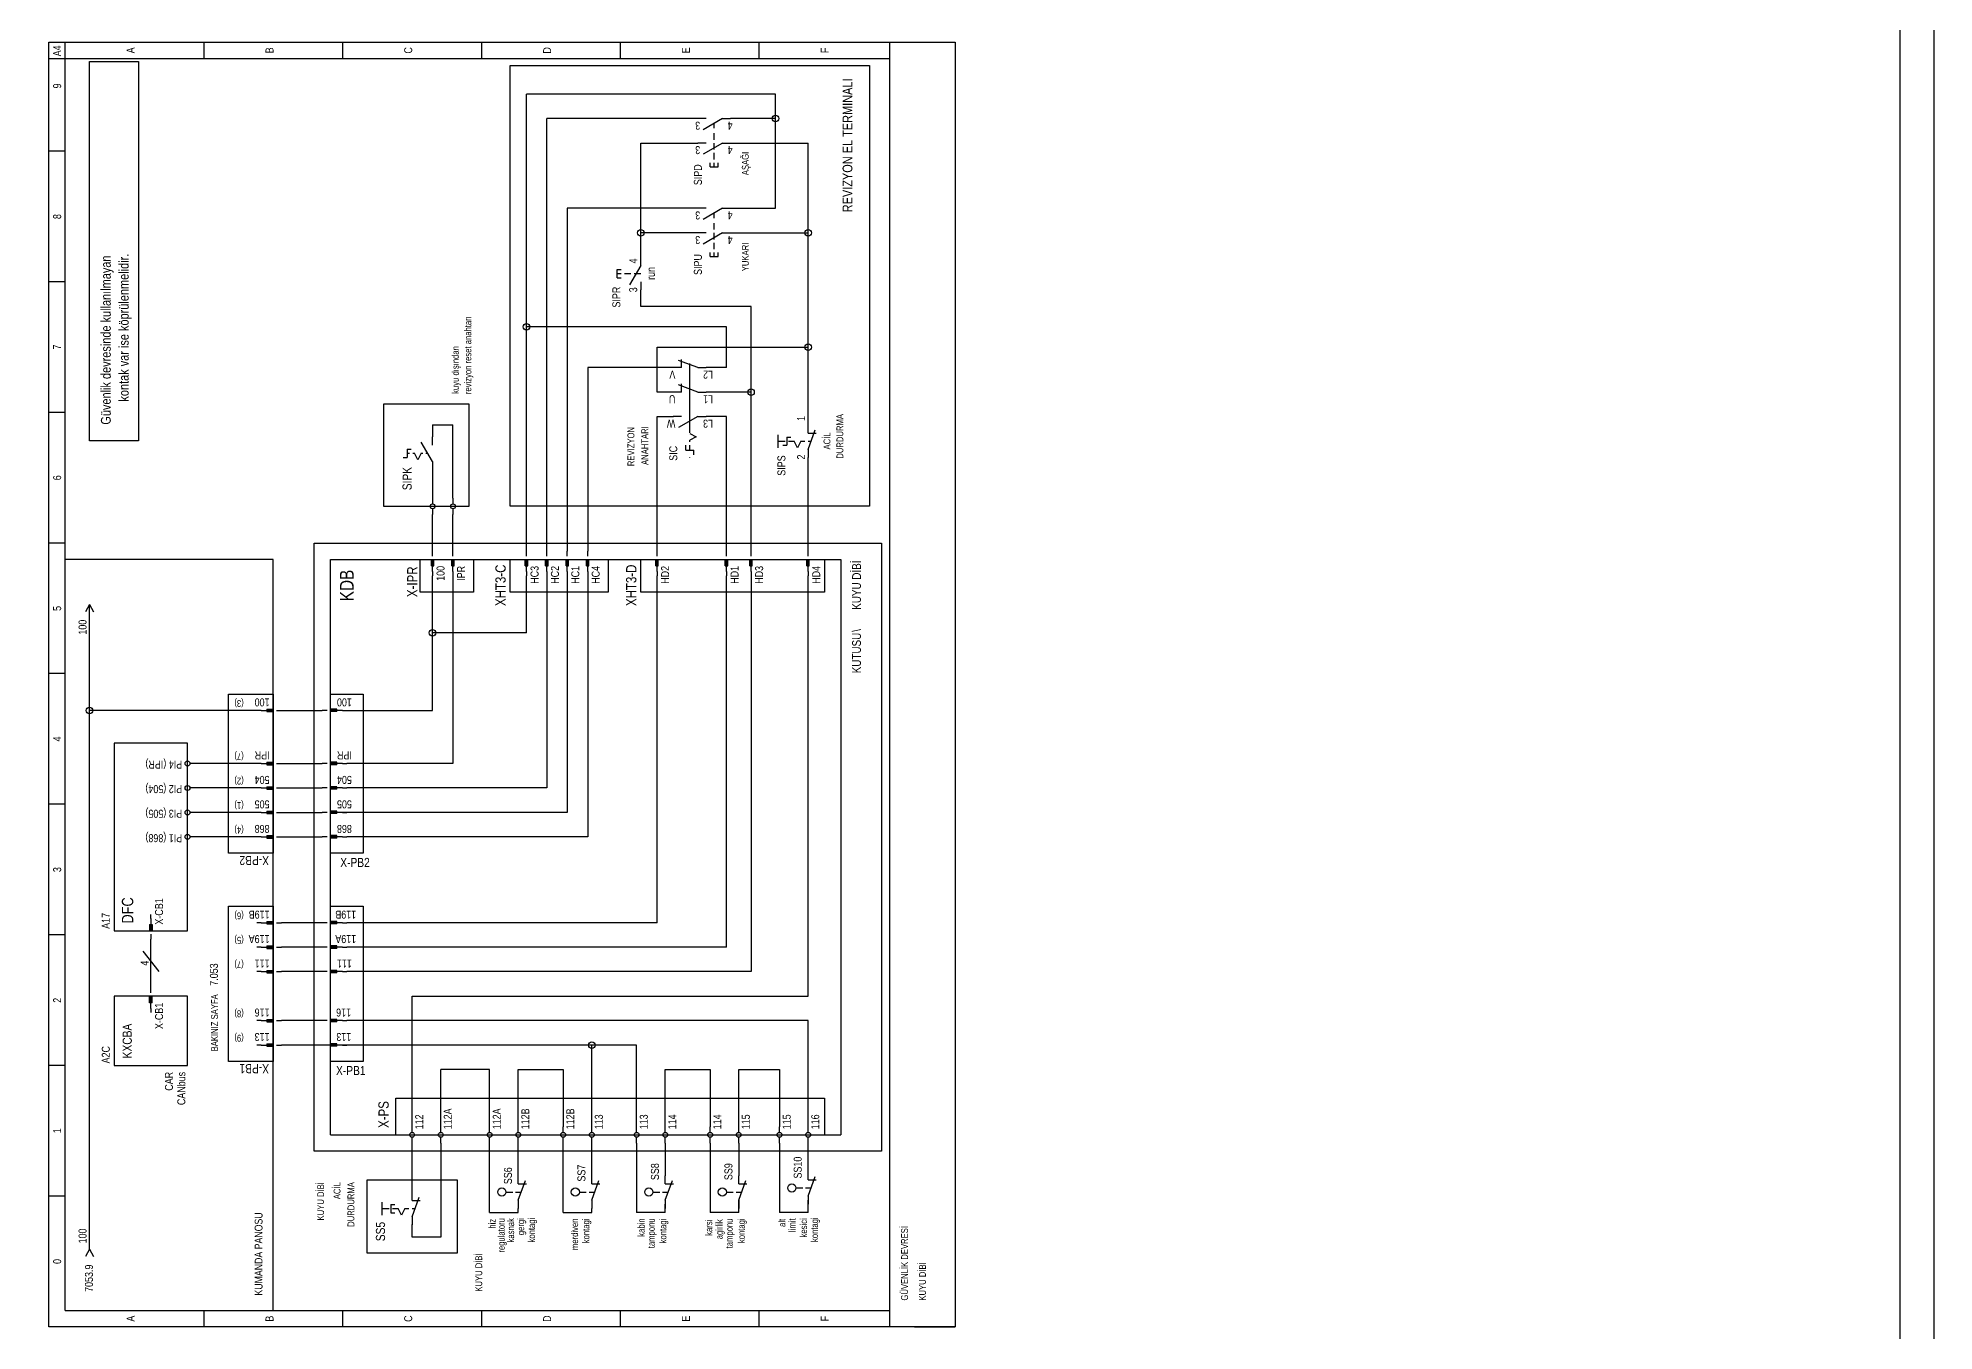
# Model space of a CAD drawing. Header units: centimetres. Extents: x 0 to 12847, y -30 to 2970.
# Drawn here: x 11451 to 12847, y 1019 to 1971 of the extents above; entities that cross this region are included whole.
import ezdxf
from ezdxf.enums import TextEntityAlignment as Align

# ---------------------------------------------------------------- set-up
doc = ezdxf.new("R2010")
doc.units = ezdxf.units.CM
for name, color, linetype in [('SCOTT-CERCEVE', 7, 'CONTINUOUS'), ('SCOTT-ELEKTRIK', 3, 'CONTINUOUS'), ('SCOTT-ELEKTRIK-YAZI', 4, 'CONTINUOUS')]:
    doc.layers.add(name, color=color, linetype=linetype)
doc.styles.get("Standard").update_dxf_attribs({"font": 'arial.ttf', "width": 0.8})

msp = doc.modelspace()

# ---------------------------------------------------------------- linework, layer by layer
at = {"layer": 'SCOTT-CERCEVE'}
for points in [[(0, 0), (12846.6, 0), (12846.6, 2970), (0, 2970)], [(100, 0), (12821.6, 0), (12821.6, 2970), (100, 2970)]]:
    msp.add_lwpolyline(points, close=True, dxfattribs=at)
at = {"layer": 'SCOTT-ELEKTRIK'}
for p, q in [((11458.9, 1022.3), (11458.9, 1968.1)), ((11458.9, 1968.1), (12126, 1968.1)), ((11470.9, 1034.3), (11470.9, 1968.1)), ((11573.1, 1968.1), (11573.1, 1956.1)), ((11675.2, 1968.1), (11675.2, 1956.1)), ((11777.4, 1968.1), (11777.4, 1956.1)), ((11879.6, 1956.1), (11879.6, 1968.1)), ((11981.8, 1956.1), (11981.8, 1968.1)), ((12077.9, 1022.3), (12077.9, 1968.1)), ((12126, 1968.1), (12126, 1022.3)), ((11458.9, 1956.1), (12077.9, 1956.1)), ((11488.9, 1674.5), (11488.9, 1953.9)), ((11488.9, 1953.9), (11525, 1953.9)), ((11525, 1953.9), (11525, 1674.5)), ((11798.5, 1626.4), (11798.5, 1950.9)), ((11798.5, 1950.9), (12062.9, 1950.9)), ((12062.9, 1950.9), (12062.9, 1626.4)), ((11993.8, 1929.9), (11810.5, 1929.9)), ((11810.5, 1758.6), (11810.5, 1929.9)), ((11993.8, 1911.9), (11993.8, 1929.9)), ((11825.5, 1593.3), (11825.5, 1911.9)), ((11936.7, 1911.9), (11825.5, 1911.9)), ((11942.7, 1911.9), (11936.7, 1911.9)), ((11954.7, 1911.9), (11940.5, 1903.7)), ((11948.7, 1904.7), (11948.7, 1908.4)), ((11948.7, 1896.2), (11948.7, 1901.1)), ((11954.7, 1911.9), (11960.7, 1911.9)), ((11993.8, 1911.9), (11960.7, 1911.9)), ((11993.8, 1845.8), (11993.8, 1911.9)), ((11470.9, 1887.8), (11458.9, 1887.8)), ((11894.6, 1893.8), (11936.7, 1893.8)), ((11894.6, 1827.7), (11894.6, 1893.8)), ((11942.7, 1893.8), (11936.7, 1893.8)), ((11954.7, 1893.8), (11940.5, 1885.6)), ((11948.7, 1889), (11948.7, 1893.8)), ((11948.7, 1881.8), (11948.7, 1886.6)), ((11954.7, 1893.8), (11960.7, 1893.8)), ((11960.7, 1893.8), (12017.8, 1893.8)), ((12017.8, 1827.7), (12017.8, 1893.8)), ((11945.7, 1876.4), (11945.7, 1879.4)), ((11945.7, 1876.4), (11951.7, 1876.4)), ((11948.7, 1876.4), (11948.7, 1879.4)), ((11951.7, 1876.4), (11951.7, 1879.4)), ((11936.7, 1845.8), (11840.5, 1845.8)), ((11840.5, 1845.8), (11840.5, 1593.3)), ((11942.7, 1845.8), (11936.7, 1845.8)), ((11954.7, 1845.8), (11940.5, 1837.5)), ((11954.7, 1845.8), (11960.7, 1845.8)), ((11960.7, 1845.8), (11993.8, 1845.8)), ((11948.7, 1838.5), (11948.7, 1842.3)), ((11948.7, 1830.1), (11948.7, 1834.9)), ((11936.7, 1827.7), (11894.6, 1827.7)), ((11894.6, 1809.7), (11894.6, 1827.7)), ((11942.7, 1827.7), (11936.7, 1827.7)), ((11954.7, 1827.7), (11940.5, 1819.5)), ((11948.7, 1822.9), (11948.7, 1827.7)), ((11948.7, 1815.7), (11948.7, 1820.5)), ((11954.7, 1827.7), (11960.7, 1827.7)), ((11960.7, 1827.7), (12017.8, 1827.7)), ((12017.8, 1743.6), (12017.8, 1827.7)), ((11877.2, 1800.7), (11880.2, 1800.7)), ((11877.2, 1794.7), (11877.2, 1800.7)), ((11894.6, 1803.7), (11886.4, 1789.5)), ((11894.6, 1803.7), (11894.6, 1809.7)), ((11945.7, 1810.3), (11945.7, 1813.3)), ((11945.7, 1810.3), (11951.7, 1810.3)), ((11948.7, 1810.3), (11948.7, 1813.3)), ((11951.7, 1810.3), (11951.7, 1813.3)), ((11470.9, 1791.7), (11458.9, 1791.7)), ((11877.2, 1797.7), (11880.2, 1797.7)), ((11877.2, 1794.7), (11880.2, 1794.7)), ((11882.6, 1797.7), (11887.4, 1797.7)), ((11889.8, 1797.7), (11894.6, 1797.7)), ((11894.6, 1791.7), (11894.6, 1785.7)), ((11894.6, 1773.6), (11894.6, 1785.7)), ((11975.8, 1773.6), (11894.6, 1773.6)), ((11975.8, 1710.5), (11975.8, 1773.6)), ((11957.7, 1758.6), (11810.5, 1758.6)), ((11810.5, 1593.3), (11810.5, 1758.6)), ((11957.7, 1728.6), (11957.7, 1758.6)), ((11906.6, 1710.5), (11906.6, 1743.6)), ((11906.6, 1743.6), (12017.8, 1743.6)), ((11936.7, 1728.6), (11922.3, 1733.8)), ((11924.7, 1728.6), (11924.7, 1734.6)), ((11930.7, 1680.5), (11930.7, 1731.6)), ((12017.8, 1686.4), (12017.8, 1743.6)), ((11855.6, 1728.6), (11855.6, 1593.3)), ((11918.7, 1728.6), (11855.6, 1728.6)), ((11918.7, 1728.6), (11918.4, 1728.6)), ((11924.7, 1728.6), (11918.7, 1728.6)), ((11936.7, 1728.6), (11942.7, 1728.6)), ((11942.5, 1728.6), (11942.7, 1728.6)), ((11957.7, 1728.6), (11942.7, 1728.6)), ((11918.7, 1710.5), (11906.6, 1710.5)), ((11918.7, 1710.5), (11918.4, 1710.5)), ((11924.7, 1710.5), (11918.7, 1710.5)), ((11936.7, 1710.5), (11922.3, 1715.8)), ((11924.7, 1710.5), (11924.7, 1716.5)), ((11936.7, 1710.5), (11942.7, 1710.5)), ((11942.5, 1710.5), (11942.7, 1710.5)), ((11975.8, 1710.5), (11942.7, 1710.5)), ((11975.8, 1593.3), (11975.8, 1710.5)), ((11470.9, 1695.5), (11458.9, 1695.5)), ((11705.3, 1701.5), (11705.3, 1626.4)), ((11768.4, 1701.5), (11705.3, 1701.5)), ((11768.4, 1626.4), (11768.4, 1701.5)), ((11906.6, 1692.5), (11918.7, 1692.5)), ((11906.6, 1593.3), (11906.6, 1692.5)), ((11918.7, 1692.5), (11918.4, 1692.5)), ((11924.7, 1692.5), (11918.7, 1692.5)), ((11936.7, 1692.5), (11922.5, 1684.3)), ((11936.7, 1692.5), (11942.7, 1692.5)), ((11942.5, 1692.5), (11942.7, 1692.5)), ((11957.7, 1692.5), (11942.7, 1692.5)), ((11957.7, 1593.3), (11957.7, 1692.5)), ((11741.4, 1686.5), (11756.4, 1686.5)), ((11741.4, 1686.5), (11741.4, 1677.5)), ((11741.4, 1671.5), (11741.4, 1677.5)), ((11756.4, 1632.4), (11756.4, 1686.5)), ((11930.7, 1679.9), (11935.5, 1677.5)), ((11935.5, 1677.5), (11930.7, 1675.1)), ((11930.7, 1673.9), (11930.7, 1675.1)), ((11995.7, 1669.4), (11995.7, 1679)), ((12002.2, 1677.3), (12005.2, 1677.3)), ((12002.2, 1677.3), (12002.2, 1671.3)), ((12017.8, 1680.3), (12017.8, 1686.4)), ((12017.8, 1668.3), (12023.1, 1682.8)), ((12017.8, 1680.3), (12023.8, 1680.3)), ((11525, 1674.5), (11488.9, 1674.5)), ((11719.7, 1662.4), (11722.7, 1662.4)), ((11722.7, 1668.4), (11725.7, 1668.4)), ((11722.7, 1668.4), (11722.7, 1662.4)), ((11722.7, 1665.4), (11724.5, 1665.4)), ((11726.9, 1665.4), (11728.1, 1665.4)), ((11730.5, 1660.6), (11728.1, 1665.4)), ((11732.9, 1665.4), (11730.5, 1660.6)), ((11732.9, 1665.4), (11734.1, 1665.4)), ((11741.4, 1659.4), (11733.1, 1673.7)), ((11736.5, 1665.4), (11737.9, 1665.4)), ((11927.7, 1667.8), (11927.7, 1671.5)), ((11927.7, 1667.8), (11933.7, 1667.8)), ((11930.7, 1667.8), (11930.7, 1671.5)), ((11930.7, 1662.4), (11930.7, 1662.6)), ((11933.7, 1664.2), (11933.7, 1667.8)), ((11995.7, 1674.3), (12001, 1674.3)), ((11999.2, 1671.3), (12002.2, 1671.3)), ((12003.4, 1674.3), (12007.6, 1674.3)), ((12010, 1669.5), (12007.6, 1674.3)), ((12012.4, 1674.3), (12010, 1669.5)), ((12012.4, 1674.3), (12015.4, 1674.3)), ((12017.8, 1674.3), (12020, 1674.3)), ((12017.8, 1668.3), (12017.8, 1662.3)), ((12017.8, 1662.3), (12017.8, 1662.4)), ((12017.8, 1593.3), (12017.8, 1662.3)), ((11741.4, 1659.4), (11741.4, 1653.4)), ((11741.4, 1653.4), (11741.4, 1632.4)), ((11705.3, 1626.4), (11768.4, 1626.4)), ((11741.4, 1632.4), (11741.4, 1628.2)), ((11741.4, 1624.6), (11741.4, 1620.4)), ((11741.4, 1593.3), (11741.4, 1620.4)), ((11756.4, 1632.4), (11756.4, 1628.2)), ((11756.4, 1624.6), (11756.4, 1620.4)), ((11756.4, 1593.3), (11756.4, 1620.4)), ((12062.9, 1626.4), (11798.5, 1626.4)), ((11470.9, 1599.3), (11458.9, 1599.3)), ((11654.2, 1151.5), (11654.2, 1599.3)), ((11654.2, 1599.3), (12071.9, 1599.3)), ((11741.4, 1589.7), (11741.4, 1593.3)), ((11756.4, 1589.7), (11756.4, 1593.3)), ((11810.5, 1589.7), (11810.5, 1593.3)), ((11825.5, 1589.7), (11825.5, 1593.3)), ((11840.5, 1589.7), (11840.5, 1593.3)), ((11855.6, 1589.7), (11855.6, 1593.3)), ((11906.6, 1589.7), (11906.6, 1593.3)), ((11957.7, 1589.7), (11957.7, 1593.3)), ((11975.8, 1589.7), (11975.8, 1593.3)), ((12017.8, 1589.7), (12017.8, 1593.3)), ((12071.9, 1599.3), (12071.9, 1151.5)), ((11624.1, 1587.3), (11470.9, 1587.3)), ((11624.1, 1034.3), (11624.1, 1587.3)), ((11666.2, 1163.6), (11666.2, 1587.3)), ((11666.2, 1587.3), (12041.9, 1587.3)), ((11732.3, 1563.3), (11732.3, 1587.3)), ((11732.3, 1587.3), (11771.4, 1587.3)), ((11740.5, 1587.3), (11742.3, 1587.3)), ((11740.5, 1582.5), (11740.5, 1587.3)), ((11740.5, 1582.5), (11742.3, 1582.5)), ((11740.8, 1582.5), (11740.8, 1587.3)), ((11741.1, 1582.5), (11741.1, 1587.3)), ((11741.4, 1578.3), (11741.4, 1587.3)), ((11741.4, 1578.3), (11741.4, 1575.3)), ((11741.7, 1582.5), (11741.7, 1587.3)), ((11742, 1582.5), (11742, 1587.3)), ((11742.3, 1582.5), (11742.3, 1587.3)), ((11755.5, 1587.3), (11757.3, 1587.3)), ((11755.5, 1582.5), (11755.5, 1587.3)), ((11755.5, 1582.5), (11757.3, 1582.5)), ((11755.8, 1582.5), (11755.8, 1587.3)), ((11756.1, 1582.5), (11756.1, 1587.3)), ((11756.4, 1578.3), (11756.4, 1587.3)), ((11756.4, 1578.3), (11756.4, 1575.3)), ((11756.7, 1582.5), (11756.7, 1587.3)), ((11757, 1582.5), (11757, 1587.3)), ((11757.3, 1582.5), (11757.3, 1587.3)), ((11771.4, 1587.3), (11771.4, 1563.3)), ((11798.5, 1563.3), (11798.5, 1587.3)), ((11798.5, 1587.3), (11870.6, 1587.3)), ((11809.6, 1587.3), (11811.4, 1587.3)), ((11809.6, 1582.5), (11809.6, 1587.3)), ((11809.6, 1582.5), (11811.4, 1582.5)), ((11809.9, 1582.5), (11809.9, 1587.3)), ((11810.2, 1582.5), (11810.2, 1587.3)), ((11810.5, 1578.3), (11810.5, 1587.3)), ((11810.5, 1578.3), (11810.5, 1575.3)), ((11810.8, 1582.5), (11810.8, 1587.3)), ((11811.1, 1582.5), (11811.1, 1587.3)), ((11811.4, 1582.5), (11811.4, 1587.3)), ((11824.6, 1587.3), (11826.4, 1587.3)), ((11824.6, 1582.5), (11824.6, 1587.3)), ((11824.6, 1582.5), (11826.4, 1582.5)), ((11824.9, 1582.5), (11824.9, 1587.3)), ((11825.2, 1582.5), (11825.2, 1587.3)), ((11825.5, 1578.3), (11825.5, 1587.3)), ((11825.5, 1578.3), (11825.5, 1575.3)), ((11825.8, 1582.5), (11825.8, 1587.3)), ((11826.1, 1582.5), (11826.1, 1587.3)), ((11826.4, 1582.5), (11826.4, 1587.3)), ((11839.6, 1587.3), (11841.4, 1587.3)), ((11839.6, 1582.5), (11839.6, 1587.3)), ((11839.6, 1582.5), (11841.4, 1582.5)), ((11839.9, 1582.5), (11839.9, 1587.3)), ((11840.2, 1582.5), (11840.2, 1587.3)), ((11840.5, 1578.3), (11840.5, 1587.3)), ((11840.5, 1578.3), (11840.5, 1575.3)), ((11840.8, 1582.5), (11840.8, 1587.3)), ((11841.1, 1582.5), (11841.1, 1587.3)), ((11841.4, 1582.5), (11841.4, 1587.3)), ((11854.7, 1587.3), (11856.5, 1587.3)), ((11854.7, 1582.5), (11854.7, 1587.3)), ((11854.7, 1582.5), (11856.5, 1582.5)), ((11855, 1582.5), (11855, 1587.3)), ((11855.3, 1582.5), (11855.3, 1587.3)), ((11855.6, 1578.3), (11855.6, 1587.3)), ((11855.6, 1578.3), (11855.6, 1575.3)), ((11855.9, 1582.5), (11855.9, 1587.3)), ((11856.2, 1582.5), (11856.2, 1587.3)), ((11856.5, 1582.5), (11856.5, 1587.3)), ((11870.6, 1587.3), (11870.6, 1563.3)), ((11894.6, 1563.3), (11894.6, 1587.3)), ((11894.6, 1587.3), (12029.9, 1587.3)), ((11905.7, 1587.3), (11907.5, 1587.3)), ((11905.7, 1582.5), (11905.7, 1587.3)), ((11905.7, 1582.5), (11907.5, 1582.5)), ((11906, 1582.5), (11906, 1587.3)), ((11906.3, 1582.5), (11906.3, 1587.3)), ((11906.6, 1578.3), (11906.6, 1587.3)), ((11906.6, 1578.3), (11906.6, 1575.3)), ((11906.9, 1582.5), (11906.9, 1587.3)), ((11907.2, 1582.5), (11907.2, 1587.3)), ((11907.5, 1582.5), (11907.5, 1587.3)), ((11956.8, 1587.3), (11958.6, 1587.3)), ((11956.8, 1582.5), (11956.8, 1587.3)), ((11956.8, 1582.5), (11958.6, 1582.5)), ((11957.1, 1582.5), (11957.1, 1587.3)), ((11957.4, 1582.5), (11957.4, 1587.3)), ((11957.7, 1578.3), (11957.7, 1587.3)), ((11957.7, 1578.3), (11957.7, 1575.3)), ((11958, 1582.5), (11958, 1587.3)), ((11958.3, 1582.5), (11958.3, 1587.3)), ((11958.6, 1582.5), (11958.6, 1587.3)), ((11974.9, 1587.3), (11976.7, 1587.3)), ((11974.9, 1582.5), (11974.9, 1587.3)), ((11974.9, 1582.5), (11976.7, 1582.5)), ((11975.2, 1582.5), (11975.2, 1587.3)), ((11975.5, 1582.5), (11975.5, 1587.3)), ((11975.8, 1578.3), (11975.8, 1587.3)), ((11975.8, 1578.3), (11975.8, 1575.3)), ((11976.1, 1582.5), (11976.1, 1587.3)), ((11976.4, 1582.5), (11976.4, 1587.3)), ((11976.7, 1582.5), (11976.7, 1587.3)), ((12016.9, 1587.3), (12018.7, 1587.3)), ((12016.9, 1582.5), (12016.9, 1587.3)), ((12016.9, 1582.5), (12018.7, 1582.5)), ((12017.2, 1582.5), (12017.2, 1587.3)), ((12017.5, 1582.5), (12017.5, 1587.3)), ((12017.8, 1578.3), (12017.8, 1587.3)), ((12017.8, 1578.3), (12017.8, 1575.3)), ((12018.1, 1582.5), (12018.1, 1587.3)), ((12018.4, 1582.5), (12018.4, 1587.3)), ((12018.7, 1582.5), (12018.7, 1587.3)), ((12029.9, 1587.3), (12029.9, 1563.3)), ((12041.9, 1587.3), (12041.9, 1163.6)), ((11771.4, 1563.3), (11732.3, 1563.3)), ((11741.4, 1533.2), (11741.4, 1575.3)), ((11756.4, 1575.3), (11756.4, 1437)), ((11870.6, 1563.3), (11798.5, 1563.3)), ((11810.5, 1533.2), (11810.5, 1575.3)), ((11825.5, 1575.3), (11825.5, 1419)), ((11840.5, 1575.3), (11840.5, 1401)), ((11855.6, 1575.3), (11855.6, 1383)), ((12029.9, 1563.3), (11894.6, 1563.3)), ((11906.6, 1319.8), (11906.6, 1575.3)), ((11957.7, 1301.8), (11957.7, 1575.3)), ((11975.8, 1575.3), (11975.8, 1283.8)), ((12017.8, 1265.7), (12017.8, 1575.3)), ((11488.9, 1554.2), (11485.9, 1548.8)), ((11488.9, 1554.2), (11491.9, 1548.8)), ((11488.9, 1476.1), (11488.9, 1554.2)), ((11810.5, 1533.2), (11741.4, 1533.2)), ((11741.4, 1476.1), (11741.4, 1533.2)), ((11470.9, 1503.2), (11458.9, 1503.2)), ((11591.1, 1370.9), (11591.1, 1488.1)), ((11591.1, 1488.1), (11624.1, 1488.1)), ((11624.1, 1488.1), (11624.1, 1370.9)), ((11666.2, 1370.9), (11666.2, 1488.1)), ((11666.2, 1488.1), (11690.3, 1488.1)), ((11690.3, 1488.1), (11690.3, 1370.9)), ((11488.9, 1079.4), (11488.9, 1476.1)), ((11612.1, 1476.1), (11488.9, 1476.1)), ((11615.1, 1476.1), (11612.1, 1476.1)), ((11615.1, 1476.1), (11624.1, 1476.1)), ((11619.3, 1477), (11624.1, 1477)), ((11619.3, 1477), (11619.3, 1475.2)), ((11619.3, 1476.7), (11624.1, 1476.7)), ((11619.3, 1476.4), (11624.1, 1476.4)), ((11619.3, 1475.8), (11624.1, 1475.8)), ((11619.3, 1475.5), (11624.1, 1475.5)), ((11619.3, 1475.2), (11624.1, 1475.2)), ((11624.1, 1477), (11624.1, 1475.2)), ((11626.6, 1476.1), (11630.2, 1476.1)), ((11630.2, 1476.1), (11660.2, 1476.1)), ((11663.8, 1476.1), (11660.2, 1476.1)), ((11666.2, 1475.2), (11666.2, 1477)), ((11671, 1477), (11666.2, 1477)), ((11671, 1476.7), (11666.2, 1476.7)), ((11671, 1476.4), (11666.2, 1476.4)), ((11675.2, 1476.1), (11666.2, 1476.1)), ((11671, 1475.8), (11666.2, 1475.8)), ((11671, 1475.5), (11666.2, 1475.5)), ((11671, 1475.2), (11666.2, 1475.2)), ((11671, 1475.2), (11671, 1477)), ((11675.2, 1476.1), (11678.2, 1476.1)), ((11678.2, 1476.1), (11741.4, 1476.1)), ((11506.9, 1452.1), (11506.9, 1313.8)), ((11561, 1452.1), (11506.9, 1452.1)), ((11561, 1313.8), (11561, 1452.1)), ((11619.3, 1437.9), (11624.1, 1437.9)), ((11619.3, 1437.9), (11619.3, 1436.1)), ((11619.3, 1437.6), (11624.1, 1437.6)), ((11624.1, 1437.9), (11624.1, 1436.1)), ((11666.2, 1436.1), (11666.2, 1437.9)), ((11671, 1437.9), (11666.2, 1437.9)), ((11671, 1437.6), (11666.2, 1437.6)), ((11671, 1436.1), (11671, 1437.9)), ((11567, 1437), (11562.8, 1437)), ((11612.1, 1437), (11567, 1437)), ((11615.1, 1437), (11612.1, 1437)), ((11615.1, 1437), (11624.1, 1437)), ((11619.3, 1437.3), (11624.1, 1437.3)), ((11619.3, 1436.7), (11624.1, 1436.7)), ((11619.3, 1436.4), (11624.1, 1436.4)), ((11619.3, 1436.1), (11624.1, 1436.1)), ((11626.6, 1437), (11630.2, 1437)), ((11630.2, 1437), (11660.2, 1437)), ((11663.8, 1437), (11660.2, 1437)), ((11671, 1437.3), (11666.2, 1437.3)), ((11675.2, 1437), (11666.2, 1437)), ((11671, 1436.7), (11666.2, 1436.7)), ((11671, 1436.4), (11666.2, 1436.4)), ((11671, 1436.1), (11666.2, 1436.1)), ((11675.2, 1437), (11678.2, 1437)), ((11756.4, 1437), (11678.2, 1437)), ((11567, 1419), (11562.8, 1419)), ((11612.1, 1419), (11567, 1419)), ((11615.1, 1419), (11612.1, 1419)), ((11615.1, 1419), (11624.1, 1419)), ((11619.3, 1419.9), (11624.1, 1419.9)), ((11619.3, 1419.9), (11619.3, 1418.1)), ((11619.3, 1419.6), (11624.1, 1419.6)), ((11619.3, 1419.3), (11624.1, 1419.3)), ((11619.3, 1418.7), (11624.1, 1418.7)), ((11619.3, 1418.4), (11624.1, 1418.4)), ((11619.3, 1418.1), (11624.1, 1418.1)), ((11624.1, 1419.9), (11624.1, 1418.1)), ((11626.6, 1419), (11630.2, 1419)), ((11630.2, 1419), (11660.2, 1419)), ((11663.8, 1419), (11660.2, 1419)), ((11666.2, 1418.1), (11666.2, 1419.9)), ((11671, 1419.9), (11666.2, 1419.9)), ((11671, 1419.6), (11666.2, 1419.6)), ((11671, 1419.3), (11666.2, 1419.3)), ((11675.2, 1419), (11666.2, 1419)), ((11671, 1418.7), (11666.2, 1418.7)), ((11671, 1418.4), (11666.2, 1418.4)), ((11671, 1418.1), (11666.2, 1418.1)), ((11671, 1418.1), (11671, 1419.9)), ((11675.2, 1419), (11678.2, 1419)), ((11825.5, 1419), (11678.2, 1419)), ((11470.9, 1407), (11458.9, 1407)), ((11567, 1401), (11562.8, 1401)), ((11612.1, 1401), (11567, 1401)), ((11615.1, 1401), (11612.1, 1401)), ((11615.1, 1401), (11624.1, 1401)), ((11619.3, 1401.9), (11624.1, 1401.9)), ((11619.3, 1401.9), (11619.3, 1400.1)), ((11619.3, 1401.6), (11624.1, 1401.6)), ((11619.3, 1401.3), (11624.1, 1401.3)), ((11619.3, 1400.7), (11624.1, 1400.7)), ((11619.3, 1400.4), (11624.1, 1400.4)), ((11619.3, 1400.1), (11624.1, 1400.1)), ((11624.1, 1401.9), (11624.1, 1400.1)), ((11626.6, 1401), (11630.2, 1401)), ((11630.2, 1401), (11660.2, 1401)), ((11663.8, 1401), (11660.2, 1401)), ((11666.2, 1400.1), (11666.2, 1401.9)), ((11671, 1401.9), (11666.2, 1401.9)), ((11671, 1401.6), (11666.2, 1401.6)), ((11671, 1401.3), (11666.2, 1401.3)), ((11675.2, 1401), (11666.2, 1401)), ((11671, 1400.7), (11666.2, 1400.7)), ((11671, 1400.4), (11666.2, 1400.4)), ((11671, 1400.1), (11666.2, 1400.1)), ((11671, 1400.1), (11671, 1401.9)), ((11675.2, 1401), (11678.2, 1401)), ((11678.2, 1401), (11675.2, 1401)), ((11840.5, 1401), (11678.2, 1401)), ((11567, 1383), (11562.8, 1383)), ((11612.1, 1383), (11567, 1383)), ((11615.1, 1383), (11612.1, 1383)), ((11615.1, 1383), (11624.1, 1383)), ((11619.3, 1383.9), (11624.1, 1383.9)), ((11619.3, 1383.9), (11619.3, 1382)), ((11619.3, 1383.6), (11624.1, 1383.6)), ((11619.3, 1383.3), (11624.1, 1383.3)), ((11619.3, 1382.6), (11624.1, 1382.6)), ((11619.3, 1382.3), (11624.1, 1382.3)), ((11619.3, 1382), (11624.1, 1382)), ((11624.1, 1383.9), (11624.1, 1382)), ((11626.6, 1383), (11630.2, 1383)), ((11630.2, 1383), (11660.2, 1383)), ((11663.8, 1383), (11660.2, 1383)), ((11666.2, 1382), (11666.2, 1383.9)), ((11671, 1383.9), (11666.2, 1383.9)), ((11671, 1383.6), (11666.2, 1383.6)), ((11671, 1383.3), (11666.2, 1383.3)), ((11675.2, 1383), (11666.2, 1383)), ((11671, 1382.6), (11666.2, 1382.6)), ((11671, 1382.3), (11666.2, 1382.3)), ((11671, 1382), (11666.2, 1382)), ((11671, 1382), (11671, 1383.9)), ((11675.2, 1383), (11678.2, 1383)), ((11855.6, 1383), (11678.2, 1383)), ((11624.1, 1370.9), (11591.1, 1370.9)), ((11690.3, 1370.9), (11666.2, 1370.9)), ((11591.1, 1217.7), (11591.1, 1331.9)), ((11591.1, 1331.9), (11624.1, 1331.9)), ((11624.1, 1331.9), (11624.1, 1217.7)), ((11666.2, 1217.7), (11666.2, 1331.9)), ((11666.2, 1331.9), (11690.3, 1331.9)), ((11690.3, 1331.9), (11690.3, 1217.7)), ((11506.9, 1313.8), (11561, 1313.8)), ((11533.1, 1318.6), (11533.1, 1313.8)), ((11533.1, 1318.6), (11534.9, 1318.6)), ((11533.1, 1313.8), (11534.9, 1313.8)), ((11533.4, 1318.6), (11533.4, 1313.8)), ((11533.7, 1318.6), (11533.7, 1313.8)), ((11534, 1322.8), (11534, 1325.9)), ((11534, 1322.8), (11534, 1313.8)), ((11534.3, 1318.6), (11534.3, 1313.8)), ((11534.6, 1318.6), (11534.6, 1313.8)), ((11534.9, 1318.6), (11534.9, 1313.8)), ((11615.1, 1319.8), (11612.1, 1319.8)), ((11615.1, 1319.8), (11624.1, 1319.8)), ((11619.3, 1320.7), (11624.1, 1320.7)), ((11619.3, 1320.7), (11619.3, 1318.9)), ((11619.3, 1320.4), (11624.1, 1320.4)), ((11619.3, 1320.1), (11624.1, 1320.1)), ((11619.3, 1319.5), (11624.1, 1319.5)), ((11619.3, 1319.2), (11624.1, 1319.2)), ((11619.3, 1318.9), (11624.1, 1318.9)), ((11624.1, 1320.7), (11624.1, 1318.9)), ((11626.6, 1319.8), (11630.2, 1319.8)), ((11660.2, 1319.8), (11630.2, 1319.8)), ((11663.8, 1319.8), (11660.2, 1319.8)), ((11666.2, 1318.9), (11666.2, 1320.7)), ((11671, 1320.7), (11666.2, 1320.7)), ((11671, 1320.4), (11666.2, 1320.4)), ((11671, 1320.1), (11666.2, 1320.1)), ((11675.2, 1319.8), (11666.2, 1319.8)), ((11671, 1319.5), (11666.2, 1319.5)), ((11671, 1319.2), (11666.2, 1319.2)), ((11671, 1318.9), (11666.2, 1318.9)), ((11671, 1318.9), (11671, 1320.7)), ((11675.2, 1319.8), (11678.2, 1319.8)), ((11906.6, 1319.8), (11678.2, 1319.8)), ((11470.9, 1310.8), (11458.9, 1310.8)), ((11528, 1298.8), (11540, 1283.8)), ((11534, 1311.4), (11534, 1307.8)), ((11534, 1271.8), (11534, 1307.8)), ((11615.1, 1301.8), (11612.1, 1301.8)), ((11615.1, 1301.8), (11624.1, 1301.8)), ((11619.3, 1302.7), (11624.1, 1302.7)), ((11619.3, 1302.7), (11619.3, 1300.9)), ((11619.3, 1302.4), (11624.1, 1302.4)), ((11619.3, 1302.1), (11624.1, 1302.1)), ((11619.3, 1301.5), (11624.1, 1301.5)), ((11619.3, 1301.2), (11624.1, 1301.2)), ((11619.3, 1300.9), (11624.1, 1300.9)), ((11624.1, 1302.7), (11624.1, 1300.9)), ((11626.6, 1301.8), (11630.2, 1301.8)), ((11660.2, 1301.8), (11630.2, 1301.8)), ((11663.8, 1301.8), (11660.2, 1301.8)), ((11666.2, 1300.9), (11666.2, 1302.7)), ((11671, 1302.7), (11666.2, 1302.7)), ((11671, 1302.4), (11666.2, 1302.4)), ((11671, 1302.1), (11666.2, 1302.1)), ((11675.2, 1301.8), (11666.2, 1301.8)), ((11671, 1301.5), (11666.2, 1301.5)), ((11671, 1301.2), (11666.2, 1301.2)), ((11671, 1300.9), (11666.2, 1300.9)), ((11671, 1300.9), (11671, 1302.7)), ((11675.2, 1301.8), (11678.2, 1301.8)), ((11957.7, 1301.8), (11678.2, 1301.8)), ((11619.3, 1284.7), (11624.1, 1284.7)), ((11619.3, 1284.7), (11619.3, 1282.9)), ((11619.3, 1284.4), (11624.1, 1284.4)), ((11619.3, 1284.1), (11624.1, 1284.1)), ((11624.1, 1284.7), (11624.1, 1282.9)), ((11666.2, 1282.9), (11666.2, 1284.7)), ((11671, 1284.7), (11666.2, 1284.7)), ((11671, 1284.4), (11666.2, 1284.4)), ((11671, 1284.1), (11666.2, 1284.1)), ((11671, 1282.9), (11671, 1284.7)), ((11534, 1268.2), (11534, 1271.8)), ((11615.1, 1283.8), (11612.1, 1283.8)), ((11615.1, 1283.8), (11624.1, 1283.8)), ((11619.3, 1283.5), (11624.1, 1283.5)), ((11619.3, 1283.2), (11624.1, 1283.2)), ((11619.3, 1282.9), (11624.1, 1282.9)), ((11626.6, 1283.8), (11630.2, 1283.8)), ((11660.2, 1283.8), (11630.2, 1283.8)), ((11663.8, 1283.8), (11660.2, 1283.8)), ((11675.2, 1283.8), (11666.2, 1283.8)), ((11671, 1283.5), (11666.2, 1283.5)), ((11671, 1283.2), (11666.2, 1283.2)), ((11671, 1282.9), (11666.2, 1282.9)), ((11675.2, 1283.8), (11678.2, 1283.8)), ((11975.8, 1283.8), (11678.2, 1283.8)), ((11506.9, 1265.7), (11506.9, 1214.7)), ((11561, 1265.7), (11506.9, 1265.7)), ((11534.9, 1265.7), (11533.1, 1265.7)), ((11533.1, 1260.9), (11533.1, 1265.7)), ((11534.9, 1260.9), (11533.1, 1260.9)), ((11533.4, 1260.9), (11533.4, 1265.7)), ((11533.7, 1260.9), (11533.7, 1265.7)), ((11534, 1256.7), (11534, 1265.7)), ((11534, 1256.7), (11534, 1253.7)), ((11534.3, 1260.9), (11534.3, 1265.7)), ((11534.6, 1260.9), (11534.6, 1265.7)), ((11534.9, 1260.9), (11534.9, 1265.7)), ((11561, 1214.7), (11561, 1265.7)), ((11726.3, 1169.6), (11726.3, 1265.7)), ((11726.3, 1265.7), (12017.8, 1265.7)), ((11615.1, 1247.7), (11612.1, 1247.7)), ((11615.1, 1247.7), (11624.1, 1247.7)), ((11619.3, 1248.6), (11624.1, 1248.6)), ((11619.3, 1248.6), (11619.3, 1246.8)), ((11619.3, 1248.3), (11624.1, 1248.3)), ((11619.3, 1248), (11624.1, 1248)), ((11619.3, 1247.4), (11624.1, 1247.4)), ((11619.3, 1247.1), (11624.1, 1247.1)), ((11619.3, 1246.8), (11624.1, 1246.8)), ((11624.1, 1248.6), (11624.1, 1246.8)), ((11626.6, 1247.7), (11630.2, 1247.7)), ((11660.2, 1247.7), (11630.2, 1247.7)), ((11663.8, 1247.7), (11660.2, 1247.7)), ((11666.2, 1246.8), (11666.2, 1248.6)), ((11671, 1248.6), (11666.2, 1248.6)), ((11671, 1248.3), (11666.2, 1248.3)), ((11671, 1248), (11666.2, 1248)), ((11675.2, 1247.7), (11666.2, 1247.7)), ((11671, 1247.4), (11666.2, 1247.4)), ((11671, 1247.1), (11666.2, 1247.1)), ((11671, 1246.8), (11666.2, 1246.8)), ((11671, 1246.8), (11671, 1248.6)), ((11675.2, 1247.7), (11678.2, 1247.7)), ((12017.8, 1247.7), (11678.2, 1247.7)), ((12017.8, 1169.6), (12017.8, 1247.7)), ((11615.1, 1229.7), (11612.1, 1229.7)), ((11615.1, 1229.7), (11624.1, 1229.7)), ((11619.3, 1230.6), (11624.1, 1230.6)), ((11619.3, 1230.6), (11619.3, 1228.8)), ((11619.3, 1230.3), (11624.1, 1230.3)), ((11619.3, 1230), (11624.1, 1230)), ((11619.3, 1229.4), (11624.1, 1229.4)), ((11619.3, 1229.1), (11624.1, 1229.1)), ((11619.3, 1228.8), (11624.1, 1228.8)), ((11624.1, 1230.6), (11624.1, 1228.8)), ((11626.6, 1229.7), (11630.2, 1229.7)), ((11660.2, 1229.7), (11630.2, 1229.7)), ((11663.8, 1229.7), (11660.2, 1229.7)), ((11858.6, 1229.7), (11660.2, 1229.7)), ((11666.2, 1228.8), (11666.2, 1230.6)), ((11671, 1230.6), (11666.2, 1230.6)), ((11671, 1230.3), (11666.2, 1230.3)), ((11671, 1230), (11666.2, 1230)), ((11675.2, 1229.7), (11666.2, 1229.7)), ((11671, 1229.4), (11666.2, 1229.4)), ((11671, 1229.1), (11666.2, 1229.1)), ((11671, 1228.8), (11666.2, 1228.8)), ((11671, 1228.8), (11671, 1230.6)), ((11675.2, 1229.7), (11678.2, 1229.7)), ((11858.6, 1169.6), (11858.6, 1229.7)), ((11891.6, 1229.7), (11858.6, 1229.7)), ((11891.6, 1169.6), (11891.6, 1229.7)), ((11470.9, 1214.7), (11458.9, 1214.7)), ((11506.9, 1214.7), (11561, 1214.7)), ((11624.1, 1217.7), (11591.1, 1217.7)), ((11690.3, 1217.7), (11666.2, 1217.7)), ((11747.4, 1169.6), (11747.4, 1211.7)), ((11783.4, 1211.7), (11747.4, 1211.7)), ((11783.4, 1169.6), (11783.4, 1211.7)), ((11804.5, 1211.7), (11837.5, 1211.7)), ((11804.5, 1169.6), (11804.5, 1211.7)), ((11837.5, 1211.7), (11837.5, 1169.6)), ((11912.7, 1169.6), (11912.7, 1211.7)), ((11912.7, 1211.7), (11945.7, 1211.7)), ((11945.7, 1211.7), (11945.7, 1169.6)), ((11966.7, 1169.6), (11966.7, 1211.7)), ((11966.7, 1211.7), (11996.8, 1211.7)), ((11996.8, 1211.7), (11996.8, 1169.6)), ((11714.3, 1163.6), (11714.3, 1190.6)), ((11714.3, 1190.6), (12029.9, 1190.6)), ((12029.9, 1190.6), (12029.9, 1163.6)), ((11666.2, 1163.6), (12041.9, 1163.6)), ((11726.3, 1165.4), (11726.3, 1169.6)), ((11726.3, 1157.6), (11726.3, 1161.8)), ((11747.4, 1165.4), (11747.4, 1169.6)), ((11747.4, 1157.6), (11747.4, 1161.8)), ((11783.4, 1165.4), (11783.4, 1169.6)), ((11783.4, 1157.6), (11783.4, 1161.8)), ((11804.5, 1165.4), (11804.5, 1169.6)), ((11804.5, 1157.6), (11804.5, 1161.8)), ((11837.5, 1165.4), (11837.5, 1169.6)), ((11837.5, 1157.6), (11837.5, 1161.8)), ((11858.6, 1165.4), (11858.6, 1169.6)), ((11858.6, 1157.6), (11858.6, 1161.8)), ((11891.6, 1165.4), (11891.6, 1169.6)), ((11891.6, 1157.6), (11891.6, 1161.8)), ((11912.7, 1165.4), (11912.7, 1169.6)), ((11912.7, 1157.6), (11912.7, 1161.8)), ((11945.7, 1165.4), (11945.7, 1169.6)), ((11945.7, 1157.6), (11945.7, 1161.8)), ((11966.7, 1165.4), (11966.7, 1169.6)), ((11966.7, 1157.6), (11966.7, 1161.8)), ((11996.8, 1165.4), (11996.8, 1169.6)), ((11996.8, 1157.6), (11996.8, 1161.8)), ((12017.8, 1165.4), (12017.8, 1169.6)), ((12017.8, 1157.6), (12017.8, 1161.8)), ((12071.9, 1151.5), (11654.2, 1151.5)), ((11726.3, 1121.4), (11726.3, 1157.6)), ((11747.4, 1157.6), (11747.4, 1088.4)), ((11783.4, 1106.5), (11783.4, 1157.6)), ((11804.5, 1133.5), (11804.5, 1157.6)), ((11837.5, 1106.5), (11837.5, 1157.6)), ((11858.6, 1133.5), (11858.6, 1157.6)), ((11891.6, 1157.6), (11891.6, 1106.5)), ((11912.7, 1157.6), (11912.7, 1133.5)), ((11945.7, 1157.6), (11945.7, 1106.5)), ((11966.7, 1157.6), (11966.7, 1133.5)), ((11996.8, 1157.6), (11996.8, 1106.5)), ((12017.8, 1136.5), (12017.8, 1157.6)), ((11693.3, 1076.4), (11693.3, 1130.5)), ((11693.3, 1130.5), (11759.4, 1130.5)), ((11759.4, 1130.5), (11759.4, 1076.4)), ((11804.5, 1127.5), (11804.5, 1133.5)), ((11858.6, 1127.5), (11858.6, 1133.5)), ((11912.7, 1127.5), (11912.7, 1133.5)), ((11966.7, 1127.5), (11966.7, 1133.5)), ((12017.8, 1130.5), (12017.8, 1136.5)), ((12017.8, 1118.5), (12023.1, 1132.9)), ((12017.8, 1130.5), (12023.8, 1130.5)), ((11470.9, 1118.5), (11458.9, 1118.5)), ((11726.3, 1115.4), (11726.3, 1121.4)), ((11726.3, 1103.3), (11731.6, 1117.8)), ((11795.5, 1121.5), (11800.4, 1121.5)), ((11802.5, 1121.5), (11806.7, 1121.5)), ((11804.5, 1115.5), (11809.7, 1129.9)), ((11804.5, 1127.5), (11810.5, 1127.5)), ((11849.5, 1121.5), (11854.5, 1121.5)), ((11856.6, 1121.5), (11860.7, 1121.5)), ((11858.6, 1115.5), (11863.8, 1129.9)), ((11858.6, 1127.5), (11864.6, 1127.5)), ((11903.6, 1121.5), (11908.6, 1121.5)), ((11910.7, 1121.5), (11914.8, 1121.5)), ((11912.7, 1115.5), (11917.9, 1129.9)), ((11912.7, 1127.5), (11918.7, 1127.5)), ((11957.7, 1121.5), (11962.7, 1121.5)), ((11964.8, 1121.5), (11968.9, 1121.5)), ((11966.7, 1115.5), (11972, 1129.9)), ((11966.7, 1127.5), (11972.8, 1127.5)), ((12008.8, 1124.5), (12013.8, 1124.5)), ((12015.9, 1124.5), (12020, 1124.5)), ((12017.8, 1118.5), (12017.8, 1112.5)), ((11704.2, 1104.4), (11704.2, 1114.1)), ((11704.2, 1109.4), (11709.5, 1109.4)), ((11710.7, 1112.4), (11713.7, 1112.4)), ((11710.7, 1112.4), (11710.7, 1106.3)), ((11710.7, 1106.3), (11713.7, 1106.3)), ((11711.9, 1109.4), (11716.1, 1109.4)), ((11718.5, 1104.5), (11716.1, 1109.4)), ((11720.9, 1109.4), (11718.5, 1104.5)), ((11720.9, 1109.4), (11723.9, 1109.4)), ((11726.3, 1115.4), (11732.3, 1115.4)), ((11726.3, 1109.4), (11728.5, 1109.4)), ((11726.3, 1103.3), (11726.3, 1097.3)), ((11783.4, 1106.5), (11804.5, 1106.5)), ((11804.5, 1115.5), (11804.5, 1109.5)), ((11804.5, 1106.5), (11804.5, 1109.5)), ((11837.5, 1106.5), (11858.6, 1106.5)), ((11858.6, 1115.5), (11858.6, 1109.5)), ((11858.6, 1106.5), (11858.6, 1109.5)), ((11912.7, 1106.5), (11891.6, 1106.5)), ((11912.7, 1115.5), (11912.7, 1109.5)), ((11912.7, 1106.5), (11912.7, 1112.5)), ((11966.7, 1106.5), (11945.7, 1106.5)), ((11966.7, 1115.5), (11966.7, 1109.5)), ((11966.7, 1106.5), (11966.7, 1115.5)), ((12017.8, 1106.5), (11996.8, 1106.5)), ((12017.8, 1106.5), (12017.8, 1115.5)), ((11726.3, 1097.3), (11726.3, 1097.5)), ((11726.3, 1088.4), (11726.3, 1097.3)), ((11488.9, 1079.4), (11485.9, 1074)), ((11488.9, 1079.4), (11491.9, 1074)), ((11759.4, 1076.4), (11693.3, 1076.4)), ((11747.4, 1088.4), (11726.3, 1088.4)), ((11470.9, 1034.3), (12077.9, 1034.3)), ((11573.1, 1034.3), (11573.1, 1022.3)), ((11675.2, 1034.3), (11675.2, 1022.3)), ((11777.4, 1034.3), (11777.4, 1022.3)), ((11879.6, 1022.3), (11879.6, 1034.3)), ((11981.8, 1022.3), (11981.8, 1034.3)), ((12077.9, 1022.3), (12077.9, 1034.3)), ((12126, 1022.3), (11458.9, 1022.3)), ((12096, 1022.3), (12126, 1022.3))]:
    msp.add_line(p, q, dxfattribs=at)
for centre, radius in [((11993.8, 1911.9), 2.4), ((11894.6, 1827.7), 2.4), ((12017.8, 1827.7), 2.4), ((11810.5, 1758.6), 2.4), ((12017.8, 1743.6), 2.4), ((11975.8, 1710.5), 2.4), ((11741.4, 1626.4), 1.8), ((11756.4, 1626.4), 1.8), ((11741.4, 1533.2), 2.4), ((11488.9, 1476.1), 2.4), ((11561, 1437), 1.8), ((11561, 1419), 1.8), ((11561, 1401), 1.8), ((11561, 1383), 1.8), ((11858.6, 1229.7), 2.4), ((11726.3, 1163.6), 1.8), ((11747.4, 1163.6), 1.8), ((11783.4, 1163.6), 1.8), ((11804.5, 1163.6), 1.8), ((11837.5, 1163.6), 1.8), ((11858.6, 1163.6), 1.8), ((11891.6, 1163.6), 1.8), ((11912.7, 1163.6), 1.8), ((11945.7, 1163.6), 1.8), ((11966.7, 1163.6), 1.8), ((11996.8, 1163.6), 1.8), ((12017.8, 1163.6), 1.8), ((11792.4, 1121.5), 3.01), ((11846.5, 1121.5), 3.01), ((11900.6, 1121.5), 3.01), ((11954.7, 1121.5), 3.01), ((12005.8, 1124.5), 3.01)]:
    msp.add_circle(centre, radius, dxfattribs=at)

# ---------------------------------------------------------------- texts
at = {"layer": 'SCOTT-ELEKTRIK-YAZI', "width": 0.8}
for s, height, rotation, p in [('A4', 5.89, 90, (11468, 1957.7)), ('3', 5.89, 180, (11938.4, 1909.6)), ('3', 5.89, 180, (11938.4, 1891.6)), ('3', 5.89, 180, (11938.4, 1843.5)), ('3', 5.89, 180, (11938.4, 1825.4)), ('Güvenlik devresinde kullanılmayan', 7.213, 90, (11504.5, 1686.5)), ('kontak var ise köprülenmelidir.', 7.213, 90, (11517.7, 1703.5)), ('run', 5.89, 90, (11905, 1793.1)), ('3', 5.89, 90, (11892, 1784)), ('revizyon reset anahtarı', 5.049, 90, (11769.9, 1709)), ('kuyu dışından', 5.049, 90, (11760.7, 1709.2)), ('V', 5.89, 180, (11920.1, 1726.3)), ('U', 5.89, 180, (11920.1, 1708.2)), ('W', 5.89, 180, (11920.1, 1690.2)), ('1', 5.89, 90, (12015.6, 1689.2)), ('100', 5.89, 180, (11621.4, 1485)), ('PI4 (IPR)', 5.89, 180, (11557.1, 1439.1)), ('IPR', 5.89, 180, (11621.4, 1445.9)), ('504', 5.89, 180, (11621.4, 1427.9)), ('PI2 (504)', 5.89, 180, (11557.1, 1421.1)), ('505', 5.89, 180, (11621.4, 1409.9)), ('PI3 (505)', 5.89, 180, (11557.1, 1403)), ('PI1 (868)', 5.89, 180, (11557.1, 1385)), ('868', 5.89, 180, (11621.4, 1391.8)), ('X-PB2', 6.73, 180, (11621, 1369)), ('A17', 5.89, 90, (11503.8, 1315.3)), ('DFC', 8.41, 90, (11521.1, 1319.2)), ('X-CB1', 5.89, 90, (11543, 1318.4)), ('119B', 5.89, 180, (11621.4, 1328.7)), ('119A', 5.89, 180, (11621.4, 1310.7)), ('4', 5.89, 90, (11532.3, 1288.2)), ('7.053', 5.89, 90, (11583.4, 1273.4)), ('111', 5.89, 180, (11621.4, 1292.7)), ('116', 5.89, 180, (11621.4, 1256.6)), ('A2C', 5.89, 90, (11503.8, 1216.2)), ('113', 5.89, 180, (11621.4, 1238.6)), ('X-PB1', 6.73, 180, (11621, 1215.7)), ('X-PS', 7.57, 90, (11709.1, 1168.7)), ('112', 5.89, 90, (11734.5, 1167.7)), ('112A', 5.89, 90, (11755.5, 1167.7)), ('112A', 5.89, 90, (11791.6, 1167.7)), ('112B', 5.89, 90, (11812.6, 1167.7)), ('112B', 5.89, 90, (11845.7, 1167.7)), ('113', 5.89, 90, (11866.7, 1167.7)), ('113', 5.89, 90, (11899.8, 1167.7)), ('114', 5.89, 90, (11920.8, 1167.7)), ('114', 5.89, 90, (11953.9, 1167.7)), ('115', 5.89, 90, (11974.9, 1167.7)), ('115', 5.89, 90, (12005, 1167.7)), ('116', 5.89, 90, (12026, 1167.7)), ('SS7', 5.89, 90, (11853.9, 1129.2)), ('KUMANDA PANOSU', 5.77, 90, (11616.2, 1045.3)), ('100', 5.89, 90, (11486.7, 1083.7)), ('GÜVENLİK DEVRESİ', 5.049, 90, (12091.3, 1041.6)), ('KUYU DİBİ', 5.05, 90, (12104.5, 1041.6))]:
    msp.add_text(s, height=height, rotation=rotation, dxfattribs=at).set_placement(p)
for s, height, p in [('A', 5.89, (11522.1, 1962.1)), ('B', 5.89, (11624.3, 1962.1)), ('C', 5.89, (11726.4, 1962.1)), ('D', 5.89, (11828.6, 1962.1)), ('E', 5.89, (11930.8, 1962.1)), ('F', 5.89, (12033, 1962.1)), ('9', 5.89, (11468, 1935.9)), ('AŞAĞI', 5.05, (11974.1, 1878.8)), ('8', 5.89, (11468, 1839.7)), ('YUKARI', 5.05, (11974.1, 1810)), ('7', 5.89, (11468, 1743.6)), ('DURDURMA', 5.05, (12043.7, 1677.9)), ('ACİL', 5.05, (12034.2, 1674.5)), ('SIPS', 5.89, (12001.1, 1656.4)), ('6', 5.89, (11468, 1647.4)), ('SIPK', 6.73, (11726, 1646.8)), ('5', 5.89, (11468, 1551.2)), ('4', 5.89, (11468, 1455.1)), ('3', 5.89, (11468, 1358.9)), ('2', 5.89, (11468, 1262.7)), ('KXCBA', 6.73, (11520, 1232.7)), ('1', 5.89, (11468, 1166.6)), ('SS10', 5.89, (12013.1, 1139.5)), ('SS6', 5.89, (11799.8, 1133.5)), ('SS8', 5.89, (11908, 1136.5)), ('SS9', 5.89, (11962.1, 1136.5)), ('SS5', 6.73, (11706.4, 1092.4)), ('0', 5.89, (11468, 1070.4)), ('A', 5.89, (11522.1, 1028.3)), ('B', 5.89, (11624.3, 1028.3)), ('C', 5.89, (11726.4, 1028.3)), ('D', 5.89, (11828.6, 1028.3)), ('E', 5.89, (11930.8, 1028.3)), ('F', 5.89, (12033, 1028.3))]:
    msp.add_text(s, height=height, rotation=90, dxfattribs=at).set_placement(p, align=Align.CENTER)
for s, height, rotation, p in [('REVIZYON EL TERMINALI', 7.213, 90, (12050.4, 1941.4)), ('4', 5.89, 180, (11958.6, 1909.6)), ('4', 5.89, 180, (11958.6, 1891.6)), ('SIPD', 5.89, 90, (11939.6, 1878.2)), ('4', 5.89, 180, (11958.6, 1843.5)), ('4', 5.89, 180, (11958.6, 1825.4)), ('4', 5.89, 90, (11892, 1808.9)), ('SIPU', 5.89, 90, (11939.6, 1812.1)), ('SIPR', 5.89, 90, (11879.6, 1788.1)), ('L2', 5.89, 180, (11940.5, 1726.3)), ('L1', 5.89, 180, (11940.5, 1708.2)), ('L3', 5.89, 180, (11940.5, 1690.2)), ('REVIZYON', 5.05, 90, (11889.9, 1684.8)), ('ANAHTARI', 5.05, 90, (11900.1, 1685.4)), ('SIC', 5.89, 90, (11921.5, 1670.9)), ('2', 5.89, 90, (12015.6, 1664.5)), ('KDB', 10.1, 90, (11683.3, 1579.7)), ('X-IPR', 7.57, 90, (11730.2, 1582.1)), ('100', 5.89, 90, (11750.2, 1582.5)), ('IPR', 5.89, 90, (11765.3, 1582.5)), ('XHT3-C', 7.57, 90, (11795.2, 1583.5)), ('HC3', 5.89, 90, (11819.4, 1582.5)), ('HC2', 5.89, 90, (11834.4, 1582.5)), ('HC1', 5.89, 90, (11849.4, 1582.5)), ('HC4', 5.89, 90, (11864.4, 1582.5)), ('XHT3-D', 7.57, 90, (11891.4, 1583.5)), ('HD2', 5.89, 90, (11915.5, 1582.5)), ('HD1', 5.89, 90, (11966.6, 1582.5)), ('HD3', 5.89, 90, (11984.7, 1582.5)), ('HD4', 5.89, 90, (12026.7, 1582.5)), ('KUYU DİBİ', 6.49, 90, (12056.7, 1586.5)), ('100', 5.89, 90, (11486.7, 1542.9)), ('\\', 6.49, 90, (12056.7, 1536)), ('KUTUSU', 6.49, 90, (12056.7, 1533.3)), ('(3)', 5.05, 180, (11595.5, 1483.7)), ('100', 5.89, 180, (11671, 1485)), ('(7)', 5.05, 180, (11595.5, 1444.6)), ('IPR', 5.89, 180, (11671, 1445.9)), ('(2)', 5.05, 180, (11595.5, 1426.6)), ('504', 5.89, 180, (11671, 1427.9)), ('(1)', 5.05, 180, (11595.5, 1408.6)), ('505', 5.89, 180, (11671, 1409.9)), ('(4)', 5.05, 180, (11595.5, 1390.5)), ('868', 5.89, 180, (11671, 1391.8)), ('(6)', 5.05, 180, (11595.5, 1327.4)), ('119B', 5.89, 180, (11669.8, 1328.7)), ('(5)', 5.05, 180, (11595.5, 1309.4)), ('119A', 5.89, 180, (11669.8, 1310.7)), ('(7)', 5.05, 180, (11595.5, 1291.4)), ('111', 5.89, 180, (11671, 1292.7)), ('X-CB1', 5.89, 90, (11543, 1260.9)), ('BAKINIZ SAYFA', 5.049, 90, (11583.4, 1267.1)), ('(8)', 5.05, 180, (11595.5, 1255.3)), ('116', 5.89, 180, (11670.4, 1256.6)), ('(9)', 5.05, 180, (11595.5, 1237.3)), ('113', 5.89, 180, (11670.6, 1238.6)), ('CAR', 5.89, 90, (11550.3, 1210)), ('CANbus', 5.89, 90, (11559.4, 1210)), ('KUYU DİBİ', 5.05, 90, (11661.5, 1128.8)), ('ACİL', 5.05, 90, (11673.6, 1128.8)), ('DURDURMA', 5.05, 90, (11683.8, 1128.8)), ('hiz', 5.05, 90, (11787.8, 1101.8)), ('regulatoru', 5.05, 90, (11794.5, 1102.3)), ('kasnak', 5.05, 90, (11801.4, 1102.3)), ('gergi', 5.05, 90, (11808.8, 1102.3)), ('kontagi', 5.05, 90, (11816.8, 1102.6)), ('merdiven', 5.05, 90, (11848.5, 1102)), ('kontagi', 5.05, 90, (11856.8, 1102)), ('kabin', 5.05, 90, (11897.5, 1102.1)), ('tamponu', 5.05, 90, (11904.9, 1102.1)), ('kontagi', 5.05, 90, (11913.5, 1101.9)), ('karsi', 5.05, 90, (11947.2, 1101.2)), ('agirlik', 5.05, 90, (11954.9, 1101.5)), ('tamponu', 5.05, 90, (11962.3, 1102)), ('kontagi', 5.05, 90, (11971.2, 1102.1)), ('alt', 5.05, 90, (12001.1, 1101.8)), ('limit', 5.05, 90, (12008.6, 1102.1)), ('kesici', 5.05, 90, (12017, 1102.2)), ('kontagi', 5.05, 90, (12025, 1102.9)), ('KUYU DİBİ', 5.05, 90, (11777.9, 1076.4)), ('7053.9', 5.89, 90, (11491.4, 1068.1))]:
    msp.add_text(s, height=height, rotation=rotation, dxfattribs=at).set_placement(p, align=Align.RIGHT)
for s, p in [('X-PB2', (11684.3, 1360.8)), ('X-PB1', (11681.2, 1207.6))]:
    msp.add_text(s, height=6.73, dxfattribs=at).set_placement(p, align=Align.CENTER)

doc.saveas('drawing.dxf')
